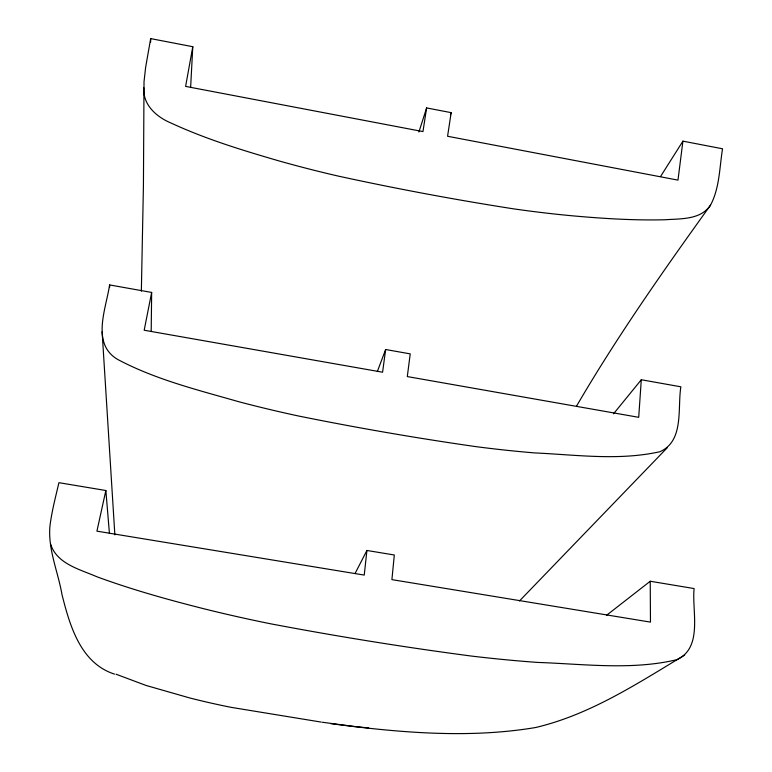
<?xml version="1.0" encoding="UTF-8"?>
<svg xmlns="http://www.w3.org/2000/svg" width="772" height="772" viewBox="0 0 772 772"><rect width="100%" height="100%" fill="white"/><g stroke="black" fill="none" stroke-linecap="round" stroke-linejoin="round"><path stroke-width="1.16" d="M190.655 87.014L192.788 46.716L150.675 38.6L145.647 67.241L144.017 81.716L143.428 185.338L141.353 291.14M150.646 42.103L150.675 38.6M151.196 331.265L151.65 292.434L109.585 284.926C106.102 308.684 90.787 343.897 117.855 359.54C155.693 379.621 197.815 389.976 238.76 401.72A967.779 712.363 17 0 0 298.426 415.983C357.175 427.871 416.282 438.1 475.62 446.592A962.742 708.464 18.3 0 0 534.678 452.913C576.192 454.814 618.97 460.903 659.954 451.707C684.339 440.966 677.382 408.118 680.865 386.811L641.291 379.747L613.537 413.811M641.291 379.747L638.714 417.324L407.307 376.572L410.221 353.875L385.643 349.513L377.325 371.544M50.527 543.816C56.549 563.878 79.941 569.35 96.896 576.761C131.655 589.547 167.379 599.535 203.258 608.606A973.347 627.675 14.2 0 0 270.866 623.844C337.325 636.446 404.171 647.206 471.238 656.036A968.349 623.921 15.7 0 0 537.659 662.424C583.786 664.016 631.399 670.434 676.793 659.722C703.234 647.737 691.77 611.077 694.096 588.563L650.236 581.248L650.468 622.116L391.906 579.627L394.309 555L366.912 550.465L364.239 575.082L96.925 531.155L105.851 490.51L58.923 482.683C55.516 497.293 51.637 511.855 49.871 526.784C48.067 549.944 58.132 572.12 62.001 594.633C69.789 625.513 80.471 663.158 114.517 674.12M576.568 406.062C617.146 336.457 663.553 270.48 710.549 205.111C719.668 187.866 719.475 167.62 722.534 148.784L682.921 141.151L677.98 180.127L447.577 136.268L451.166 112.644L426.617 107.935L418.906 132.012M385.643 349.513L382.584 372.22L144.181 330.233L151.65 292.434M426.617 107.935L422.959 131.578L185.608 86.396L192.788 46.716M450.423 114.758L451.166 112.644M366.912 550.465L355.033 573.567M660.581 176.47L682.921 141.151M710.549 205.111C700.754 220.039 680.441 218.63 664.788 219.769C633.764 220.512 602.749 218.544 571.869 215.764A1074.19 904.63 26.6 0 1 513.351 208.816C454.718 199.668 396.335 188.735 338.358 176.112A1080.491 909.918 25.3 0 1 279.464 161.049C242.765 150.405 205.999 139.201 171.249 123.124C156.774 117.18 142.598 104.895 143.862 87.805M519.479 600.954L667.433 447.567M650.236 581.248L606.647 615.226M684.696 655.061C637.354 683.558 589.982 714.747 535.488 727.542C467.774 738.862 398.381 732.464 330.763 723.654M322.3 722.245L353.479 726.375A701.082 590.57 17.9 0 0 368.659 727.928M321.22 722.09L231.05 707.335A703.736 592.906 16.1 0 1 190.028 698.042L146.014 685.439L116.003 674.197M109.441 533.539L105.851 490.51M102.126 331.796L114.864 534.89M109.585 284.926L109.692 287.242"/></g></svg>
